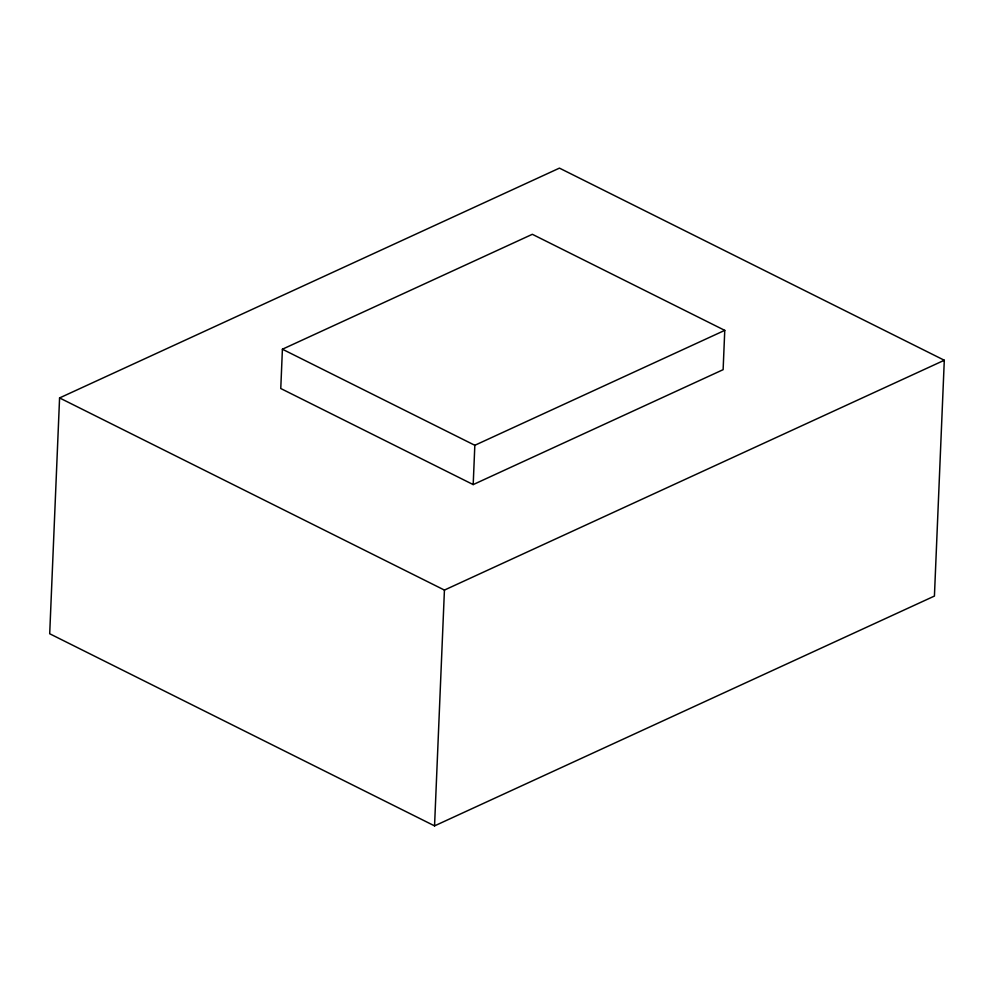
<?xml version="1.0" encoding="UTF-8"?>
<svg xmlns="http://www.w3.org/2000/svg" width="994" height="994" viewBox="0 0 994 994"><rect width="100%" height="100%" fill="white"/><g stroke="black" fill="none" stroke-linecap="round" stroke-linejoin="round"><path stroke-width="1.49" d="M59.578 397.935L49.7 633.75L434.552 825.877L934.422 596.065L944.3 360.25L559.448 168.123L59.578 397.935L444.43 590.076L944.3 360.25M282.408 349.217L280.768 388.517L473.194 484.587L723.123 369.669L724.763 330.368L532.337 234.298L282.408 349.217L474.834 445.287L724.763 330.368M434.552 825.877L444.43 590.076M473.194 484.587L474.834 445.287"/></g></svg>
